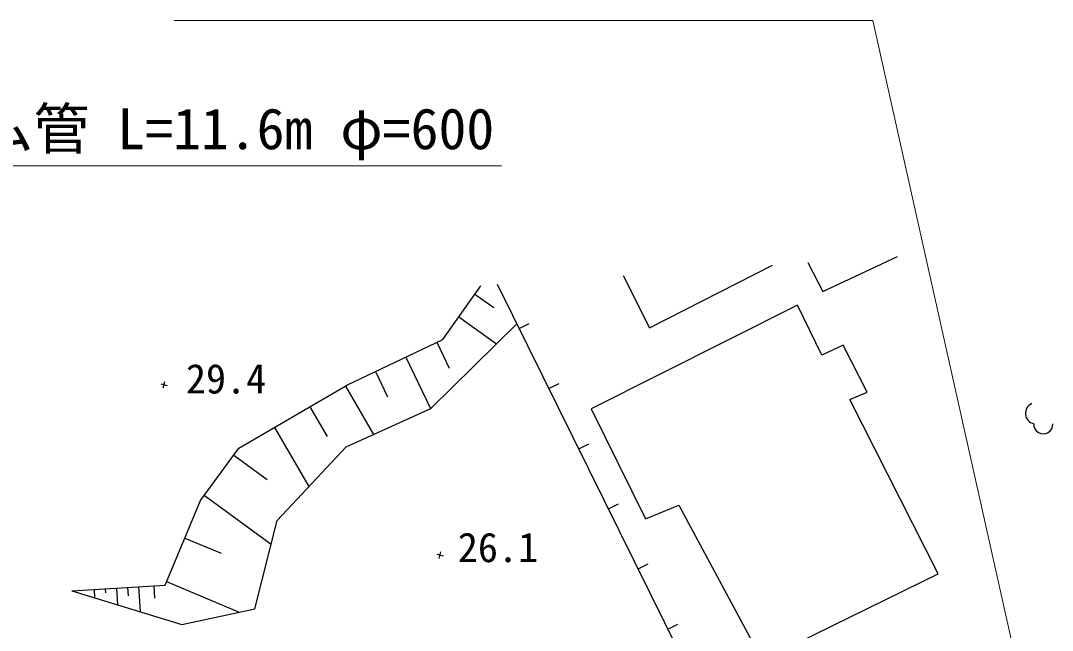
# Model space of a CAD drawing. Units: millimetres at full size, sheet at 1:1000; details may follow other scales. Extents: x 40000 to 680000, y 20000 to 380000.
# Drawn here: x 495635 to 541771, y 290348 to 317619 of the extents above; entities that cross this region are included whole.
import ezdxf
from ezdxf.enums import TextEntityAlignment as Align

# ---------------------------------------------------------------- set-up
doc = ezdxf.new("R2010")
doc.units = ezdxf.units.MM
doc.header["$LTSCALE"] = 1000
doc.linetypes.add('DASHED', pattern=[7.5, 6, -1.5])
doc.layers.add('M-BGD', color=7, linetype='Continuous', lineweight=25)
doc.layers.add('M-STR-HTXT', color=7, linetype='Continuous', lineweight=13)
doc.styles.add('ＭＳ ゴシック', font='')
doc.styles.get('ＭＳ ゴシック').set_extended_font_data('MS Gothic')

# ---------------------------------------------------------------- blocks, each defined once
blk = doc.blocks.new('plus')
at = {"color": 0, "linetype": 'Continuous', "lineweight": -2}
for p, q in [((-1.25, 0), (1.25, 0)), ((0, -1.25), (0, 1.25))]:
    blk.add_line(p, q, dxfattribs=at)

msp = doc.modelspace()

# ---------------------------------------------------------------- linework, layer by layer
at = {"layer": 'M-BGD'}
for p, q in [((525911, 287718), (516959, 305817)), ((515946, 305381), (516791, 304782)), ((515228, 304367), (516918, 303170)), ((517930, 303852), (518379, 304074)), ((514246, 303232), (514795, 302079)), ((512863, 302572), (513962, 300267)), ((511508, 301926), (512047, 300797)), ((510158, 301272), (511415, 299110)), ((519260, 301163), (519709, 301385)), ((508569, 300348), (509339, 299024)), ((506980, 299424), (508520, 296776)), ((520590, 298474), (521039, 298696)), ((505164, 298188), (506657, 297091)), ((503847, 296397), (506834, 294202)), ((521921, 295785), (522369, 296007)), ((502971, 294479), (504597, 293799)), ((523251, 293096), (523699, 293318)), ((502155, 292527), (505409, 291168)), ((498917, 292181), (498940, 291809)), ((499416, 292212), (499427, 292025)), ((499915, 292242), (499961, 291497)), ((500414, 292273), (500437, 291900)), ((500913, 292303), (500982, 291185)), ((501584, 292344), (501619, 291785)), ((524581, 290407), (525029, 290629))]:
    msp.add_line(p, q, dxfattribs=at)
for points in [[(530843, 306796), (531509, 305499), (534847, 307077)], [(522582, 306216), (523758, 303882), (529257, 306685)], [(497919, 292121), (502092, 292375), (503672, 296159), (505395, 298503), (510251, 301326), (514515, 303360), (516218, 305764)]]:
    msp.add_lwpolyline(points, dxfattribs=at)
msp.add_lwpolyline([(521153, 300258), (523578, 295335), (525071, 295949), (528800, 289022), (536666, 292871), (532717, 300668), (533491, 301004), (532418, 303106), (531461, 302660), (530380, 304898)], close=True, dxfattribs=at)
at = {"layer": 'M-BGD', "linetype": 'DASHED'}
msp.add_lwpolyline([(497919, 292121), (502846, 290615), (506102, 291317), (507104, 295269), (510189, 298553), (513973, 300272), (517826, 304064)], dxfattribs=at)
at = {"layer": 'M-BGD'}
for centre, radius, start, end in [((541044, 300053), 479, 113.4484, 257.2818), ((541365, 299560), 428, 176.5286, 3.4714)]:
    msp.add_arc(centre, radius, start, end, dxfattribs=at)
at = {"layer": 'M-STR-HTXT'}
for points in [[(540433, 287681), (533745, 317619), (502495, 317619)], [(482538, 282607), (485885, 311119), (517135, 311119)]]:
    msp.add_lwpolyline(points, dxfattribs=at)

# ---------------------------------------------------------------- block references
at = {"layer": 'M-BGD', "xscale": 120, "yscale": 120, "rotation": 345.6}
for p in [(502044, 301341), (514389, 293714)]:
    msp.add_blockref('plus', p, dxfattribs=at)

# ---------------------------------------------------------------- texts
at = {"layer": 'M-BGD', "style": 'ＭＳ ゴシック'}
for s, p in [('29.4', (503026, 300547)), ('26.1', (515183, 293004))]:
    msp.add_text(s, height=1320, dxfattribs=at).set_placement(p, align=Align.BOTTOM_LEFT)
at = {"layer": 'M-STR-HTXT', "style": 'ＭＳ ゴシック'}
msp.add_text('ヒューム管 L=11.6m φ=600', height=1833, dxfattribs=at).set_placement((501510, 311319), align=Align.BOTTOM_CENTER)

doc.saveas('drawing.dxf')
